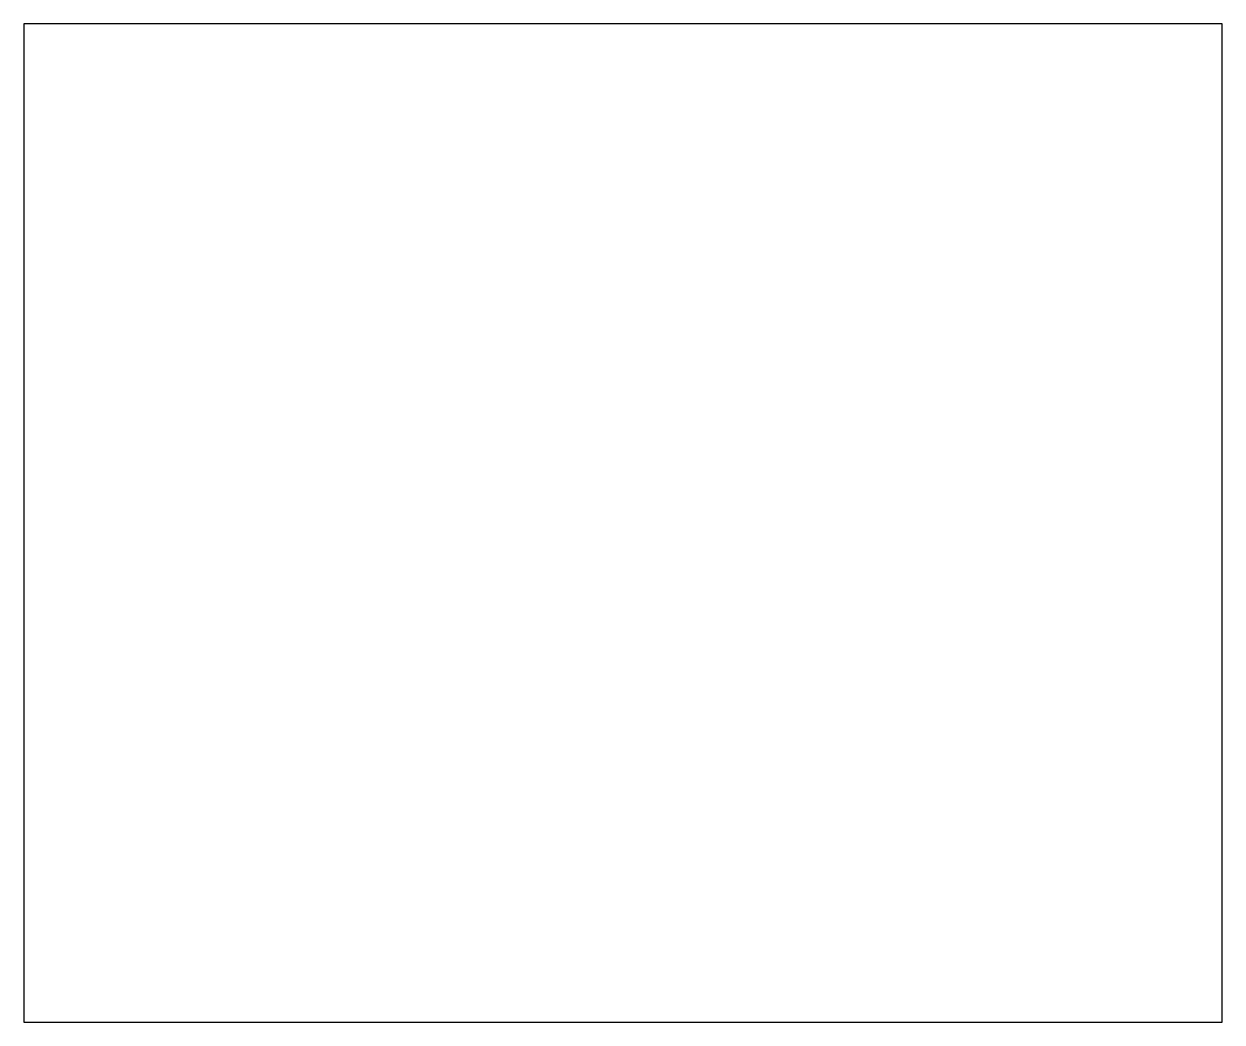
# Model space of a CAD drawing. Header units: millimetres. Extents: x -42 to -24, y -7.5 to 7.5.
import ezdxf

# ---------------------------------------------------------------- set-up
doc = ezdxf.new("R2010")
doc.units = ezdxf.units.MM
doc.layers.get('0').update_dxf_attribs({"linetype": 'CONTINUOUS'})

msp = doc.modelspace()

# ---------------------------------------------------------------- linework, layer by layer
msp.add_lwpolyline([(-42, 7.5), (-42, -7.5), (-24, -7.5), (-24, 7.5)], close=True)

doc.saveas('drawing.dxf')
